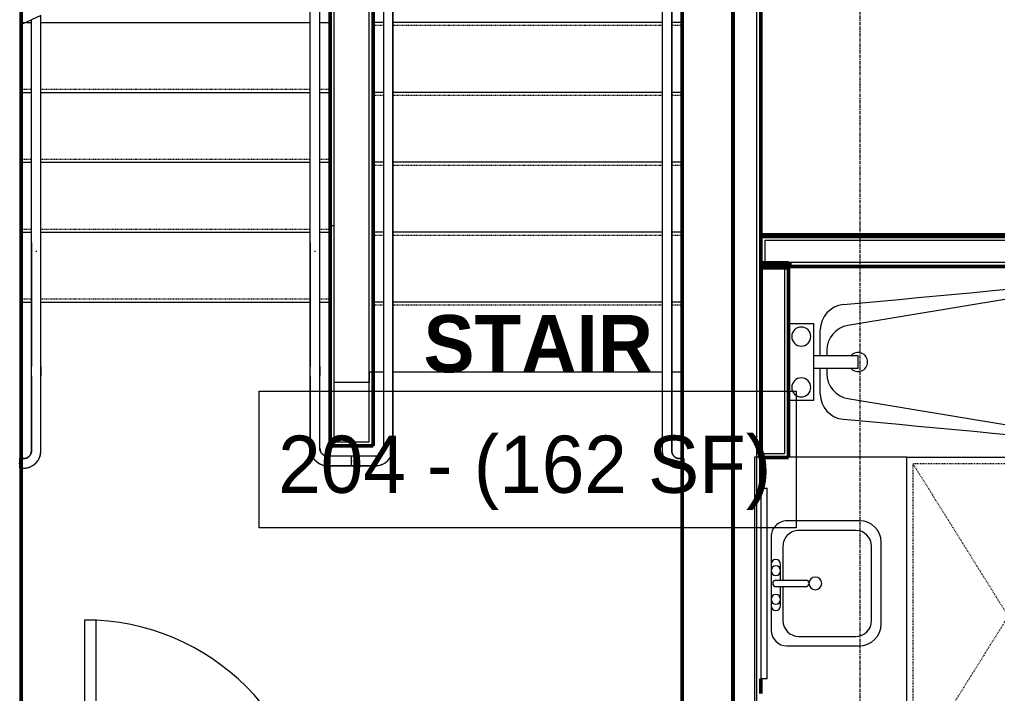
# Model space of a CAD drawing. Header units: inches. Extents: x -4235 to -464, y 9767 to 12344.
# Drawn here: x -2632.6 to -2478.7, y 11868.6 to 11974.6 of the extents above; entities that cross this region are included whole.
import ezdxf

# ---------------------------------------------------------------- set-up
doc = ezdxf.new("R2010")
doc.units = ezdxf.units.IN
doc.header["$MEASUREMENT"] = 0
for name, pattern in [('Dash', [0.25, 0.125, -0.125]), ('Grid Line 1_2_', [0.875, 0.5, -0.125, 0.125, -0.125]), ('Overhead 1_16_', [0.101562, 0.0625, -0.039062])]:
    doc.linetypes.add(name, pattern=pattern)
for name, color, linetype, lineweight in [('0-1', 7, 'Continuous', 5), ('0-2', 10, 'Continuous', 9), ('0-3', 7, 'Continuous', 9), ('A-AREA-IDEN', 2, 'Continuous', 9), ('A-DOOR-1', 7, 'Continuous', 9), ('A-DOOR-2', 130, 'Continuous', 20), ('A-DOOR-FRAM-1', 130, 'Continuous', 20), ('A-FLOR-1', 10, 'Continuous', 9), ('A-FLOR-2', 254, 'Continuous', 9), ('A-FLOR-3', 7, 'Continuous', 9), ('A-FLOR-4', 192, 'Continuous', 9), ('A-FLOR-HRAL-1', 7, 'Continuous', 9), ('A-FLOR-HRAL-2', 254, 'Continuous', 9), ('A-GENM-HDLN-1', 7, 'Dash', 9), ('A-WALL-1', 250, 'Continuous', 50), ('A-WALL-2', 50, 'Continuous', 13), ('A-WALL-3', 10, 'Continuous', 9), ('A-WALL-4', 254, 'Continuous', 9), ('A-WALL-5', 7, 'Continuous', 9), ('I-WALL-1', 250, 'Continuous', 50), ('P-SANR-FIXT-1', 7, 'Continuous', 9), ('P-SANR-FIXT-2', 254, 'Continuous', 9), ('P-SANR-FIXT-3', 10, 'Continuous', 9), ('Q-CASE-1', 254, 'Continuous', 9), ('Q-CASE-2', 7, 'Continuous', 9), ('Q-CASE-4', 10, 'Continuous', 9), ('S-GRID-1', 1, 'Grid Line 1_2_', 9), ('S-STRS-1', 254, 'Continuous', 9), ('S-STRS-2', 10, 'Continuous', 9), ('S-STRS-3', 7, 'Continuous', 9), ('S-STRS-4', 7, 'Overhead 1_16_', 9), ('S-STRS-MBND-1', 7, 'Continuous', 9)]:
    doc.layers.add(name, color=color, linetype=linetype, lineweight=lineweight)
doc.styles.add('Century Gothic', font='ufonts.com_century-gothic.ttf', dxfattribs={"height": 9})
doc.styles.add('Century Gothic_B', font='GOTHICB.TTF', dxfattribs={"height": 9})

# ---------------------------------------------------------------- blocks, each defined once
blk = doc.blocks.new('Bath Vanity - Bath Vanity 72_-V2-BACKGROUND - 2ND FLOOR')
at = {"layer": 'Q-CASE-1'}
for p, q in [((36.74, 0), (-35.26, 0)), ((36.74, -1), (36.74, 0)), ((-35.26, 0), (-35.26, -1)), ((36.74, -5.34), (36.74, -1.01)), ((36.74, -5.75), (36.74, -5.37))]:
    blk.add_line(p, q, dxfattribs=at)
at = {"layer": 'Q-CASE-2'}
for p, q in [((-35.26, -1), (-35.26, -24)), ((36.74, -24), (36.74, -5.75)), ((-35.26, -24), (36.74, -24))]:
    blk.add_line(p, q, dxfattribs=at)
blk = doc.blocks.new('ADA Clearances - 30_x48_-3054095-BACKGROUND - 2ND FLOOR')
at = {"layer": 'A-GENM-HDLN-1'}
for p, q in [((15, -24), (-15, 24)), ((-15, -24), (15, 24)), ((15, 24), (-15, 24)), ((-15, 24), (-15, -24)), ((15, -24), (15, 24)), ((-15, -24), (15, -24))]:
    blk.add_line(p, q, dxfattribs=at)
blk = doc.blocks.new('M_Sink Vanity-Square - 500 x 440mm-1352614-BACKGROUND - 2ND FLOOR')
at = {"layer": 'P-SANR-FIXT-1'}
for p, q in [((7.96, 7.09), (-6.72, 7.09)), ((7.96, 7.09), (-6.72, 7.09)), ((3.62, 7.09), (-2.88, 7.09)), ((0.12, 6.33), (0.12, 1.59)), ((1.12, 6.33), (1.12, 1.59)), ((0.12, 5.22), (-5.22, 5.22)), ((-2.88, 5.59), (0.12, 5.59)), ((1.12, 5.59), (3.62, 5.59)), ((6.46, 5.22), (1.12, 5.22)), ((-9.22, 4.59), (-9.22, -6.73)), ((-9.22, 4.59), (-9.22, -6.73)), ((10.46, -6.91), (10.46, 4.59)), ((10.46, -6.91), (10.46, 4.59)), ((-7.72, 2.72), (-7.72, -6.23)), ((8.96, -6.23), (8.96, 2.72)), ((-5.22, -8.73), (6.46, -8.73)), ((-5.72, -10.23), (7.14, -10.23)), ((-5.72, -10.23), (7.14, -10.23))]:
    blk.add_line(p, q, dxfattribs=at)
for centre, radius, start, end in [((-6.72, 4.59), 2.5, 90, 180), ((-6.72, 4.59), 2.5, 90, 180), ((-2.88, 6.34), 0.75, 90, 270), ((-1.88, 6.34), 0.75, 360, 180), ((-1.88, 6.34), 0.75, 180, 0), ((0.62, 6.33), 0.5, 360, 180), ((2.62, 6.34), 0.75, 360, 180), ((2.62, 6.34), 0.75, 180, 360), ((3.62, 6.34), 0.75, 270, 90), ((7.96, 4.59), 2.5, 0, 90), ((7.96, 4.59), 2.5, 360, 90), ((-5.22, 2.72), 2.5, 90, 180), ((6.46, 2.72), 2.5, 0, 90), ((0.62, 1.59), 0.5, 180, 0), ((0.62, 0.13), 1, 360, 180), ((0.62, 0.13), 1, 180, 0), ((-5.72, -6.73), 3.5, 180, 270), ((-5.72, -6.73), 3.5, 180, 270), ((-5.22, -6.23), 2.5, 180, 270), ((6.46, -6.23), 2.5, 270, 0), ((7.14, -6.91), 3.32, 270, 360), ((7.14, -6.91), 3.32, 270, 0)]:
    blk.add_arc(centre, radius, start, end, dxfattribs=at)
blk = doc.blocks.new('Basic Wall _ INT - W4BØF - _5_8 GYP - 2X4 WOOD_BATT_ - 5_8 GYP_ - ___-2694745-BACKGROUND - 2ND FLOOR')
at = {"layer": 'A-WALL-3'}
for p, q in [((-2508.87, 11940.94), (-2508.87, 11940.88)), ((-2508.87, 11940.88), (-2508.87, 11940.73)), ((-2508.87, 11940.73), (-2508.87, 11940.66)), ((-2508.87, 11940.55), (-2508.87, 11940.52))]:
    blk.add_line(p, q, dxfattribs=at)
at = {"layer": 'A-WALL-4'}
for p, q in [((-2441.12, 11940.88), (-2508.87, 11940.88)), ((-2508.87, 11940.52), (-2441.12, 11940.52))]:
    blk.add_line(p, q, dxfattribs=at)
at = {"layer": 'A-WALL-5'}
for p, q in [((-2508.87, 11940.65), (-2508.87, 11940.94)), ((-2441.12, 11940.94), (-2508.87, 11940.94)), ((-2441.12, 11940.65), (-2508.87, 11940.65)), ((-2508.87, 11940.57), (-2508.87, 11940.65)), ((-2508.87, 11940.52), (-2508.87, 11940.57))]:
    blk.add_line(p, q, dxfattribs=at)
blk = doc.blocks.new('BATHROOM MIRROR - BATHROOM MIRROR 30_-3124767-BACKGROUND - 2ND FLOOR')
at = {"layer": 'Q-CASE-2'}
for p, q in [((15.74, 24), (-14.26, 24)), ((-14.26, 23), (-14.26, 24)), ((15.74, 24), (15.74, 23)), ((-14.26, 23), (15.74, 23))]:
    blk.add_line(p, q, dxfattribs=at)
at = {"layer": 'Q-CASE-4'}
blk.add_line((12.74, 24), (-11.26, 24), dxfattribs=at)
blk = doc.blocks.new('Basic Wall _ INT - W4BØF - _5_8 GYP - 2X4 WOOD_BATT_ - 5_8 GYP_ - ___-3119915-BACKGROUND - 2ND FLOOR')
at = {"layer": 'A-WALL-3'}
for p, q in [((-2515.95, 11940.94), (-2515.95, 11940.88)), ((-2515.95, 11940.88), (-2515.95, 11940.73)), ((-2515.95, 11940.73), (-2515.95, 11940.66)), ((-2515.95, 11940.55), (-2515.95, 11940.52)), ((-2508.87, 11940.88), (-2508.87, 11940.94)), ((-2508.87, 11940.73), (-2508.87, 11940.88)), ((-2508.87, 11940.66), (-2508.87, 11940.73)), ((-2508.87, 11940.52), (-2508.87, 11940.55))]:
    blk.add_line(p, q, dxfattribs=at)
at = {"layer": 'A-WALL-4'}
for p, q in [((-2515.95, 11940.65), (-2515.95, 11940.94)), ((-2508.87, 11940.88), (-2515.95, 11940.88)), ((-2515.95, 11940.57), (-2515.95, 11940.65)), ((-2515.95, 11940.52), (-2515.95, 11940.57)), ((-2515.95, 11940.52), (-2508.87, 11940.52))]:
    blk.add_line(p, q, dxfattribs=at)
at = {"layer": 'A-WALL-5'}
for p, q in [((-2508.87, 11940.94), (-2515.95, 11940.94)), ((-2508.87, 11940.65), (-2515.95, 11940.65)), ((-2508.87, 11940.94), (-2508.87, 11940.65)), ((-2508.87, 11940.65), (-2508.87, 11940.57)), ((-2508.87, 11940.57), (-2508.87, 11940.52))]:
    blk.add_line(p, q, dxfattribs=at)
blk = doc.blocks.new('Basic Wall _ INT - W4BØF - _5_8 GYP - 2X4 WOOD_BATT_ - 5_8 GYP_ - ___-3119916-BACKGROUND - 2ND FLOOR')
at = {"layer": 'A-WALL-3'}
for p, q in [((-2515.95, 11935.77), (-2515.95, 11935.75)), ((-2515.95, 11935.73), (-2515.95, 11935.77)), ((-2515.95, 11935.65), (-2515.95, 11935.73)), ((-2515.95, 11935.63), (-2515.95, 11935.65)), ((-2515.95, 11935.65), (-2515.95, 11935.65)), ((-2515.95, 11935.63), (-2515.95, 11935.57)), ((-2515.95, 11935.48), (-2515.95, 11935.63)), ((-2515.95, 11935.57), (-2515.95, 11935.42)), ((-2515.95, 11935.36), (-2515.95, 11935.48)), ((-2515.95, 11935.42), (-2515.95, 11935.36)), ((-2515.94, 11935.77), (-2515.71, 11935.77)), ((-2511.59, 11935.42), (-2515.94, 11935.42)), ((-2515.7, 11935.77), (-2512.2, 11935.77)), ((-2512.16, 11935.77), (-2511.59, 11935.77))]:
    blk.add_line(p, q, dxfattribs=at)
at = {"layer": 'A-WALL-4'}
for p, q in [((-2515.94, 11935.65), (-2511.59, 11935.65)), ((-2511.59, 11935.36), (-2515.94, 11935.36))]:
    blk.add_line(p, q, dxfattribs=at)
blk = doc.blocks.new('Bath Tub - Maestro - 60_x30_-V186-BACKGROUND - 2ND FLOOR')
at = {"layer": 'P-SANR-FIXT-1'}
for p, q in [((35, 26.5), (51, 26.5)), ((35, 26.5), (35, 25)), ((35, 25), (9.35, 20.74)), ((43, 25), (35, 25)), ((4, 21), (0.38, 21)), ((4, 16), (4, 21)), ((5, 16), (5, 20.04)), ((57, 20.5), (57, 9.5)), ((49, 11), (49, 19)), ((4, 14), (4, 16)), ((4, 16), (10.94, 16)), ((6, 16.8), (6, 16)), ((10.94, 14), (10.94, 16)), ((4, 9), (4, 14)), ((10.94, 14), (4, 14)), ((5, 9.96), (5, 14)), ((6, 14), (6, 13.2)), ((9.35, 9.26), (35, 5)), ((0.38, 9), (4, 9)), ((35, 3.5), (35, 5)), ((35, 5), (43, 5)), ((51, 3.5), (35, 3.5)), ((18.63, 0), (59.63, 0))]:
    blk.add_line(p, q, dxfattribs=at)
at = {"layer": 'P-SANR-FIXT-1', "flags": 128}
for points in [[(8.63, 24.03), (11.56, 24.3), (14.49, 24.58), (17.42, 24.85), (20.35, 25.13), (23.28, 25.4), (26.21, 25.68), (29.14, 25.95), (32.07, 26.23), (35, 26.5)], [(35, 3.5), (32.07, 3.77), (29.14, 4.05), (26.21, 4.32), (23.28, 4.6), (20.35, 4.87), (17.42, 5.15), (14.49, 5.42), (11.56, 5.7), (8.63, 5.97)]]:
    blk.add_lwpolyline(points, dxfattribs=at)
at = {"layer": 'P-SANR-FIXT-1'}
for centre, radius, start, end in [((51, 20.5), 6, 360, 90), ((43, 19), 6, 360, 90), ((9, 20.04), 4, 95.3558, 180), ((2, 19), 1.5, 360, 180), ((10, 16.8), 4, 99.4223, 180), ((2, 19), 1.5, 180, 360), ((10.94, 15), 1.5, 360, 137.9289), ((10.94, 15), 1.5, 222.0711, 360), ((2, 11), 1.5, 360, 180), ((10, 13.2), 4, 180, 260.5777), ((2, 11), 1.5, 180, 360), ((43, 11), 6, 270, 0), ((9, 9.96), 4, 180, 264.6442), ((51, 9.5), 6, 270, 360)]:
    blk.add_arc(centre, radius, start, end, dxfattribs=at)
at = {"layer": 'P-SANR-FIXT-2'}
for p, q in [((0.38, 21), (0, 21)), ((0, 9), (0.38, 9)), ((59.63, 0), (60, 0))]:
    blk.add_line(p, q, dxfattribs=at)
at = {"layer": 'P-SANR-FIXT-3'}
for p, q in [((60, 30), (0, 30)), ((0, 30), (0, 21)), ((60, 0), (60, 30)), ((0, 21), (0, 9)), ((0, 21), (0, 9)), ((0, 9), (0, 0))]:
    blk.add_line(p, q, dxfattribs=at)
blk = doc.blocks.new('Basic Wall _ INT - W4FØF - INT - _5_8 GYP - 2X4 WOOD_BATT__ - ___-3236115-BACKGROUND - 2ND FLOOR')
at = {"layer": 'A-WALL-3'}
for p, q in [((-2511.55, 11936.36), (-2511.57, 11936.36)), ((-2511.57, 11936.36), (-2511.57, 11935.77)), ((-2511.37, 11936.36), (-2511.43, 11936.36)), ((-2511.22, 11936.36), (-2511.37, 11936.36)), ((-2511.16, 11936.36), (-2511.22, 11936.36)), ((-2511.22, 11935.77), (-2511.22, 11936.36))]:
    blk.add_line(p, q, dxfattribs=at)
at = {"layer": 'A-WALL-4'}
for p, q in [((-2511.57, 11936.36), (-2511.53, 11936.36)), ((-2511.53, 11936.36), (-2511.45, 11936.36)), ((-2511.45, 11935.77), (-2511.45, 11936.36)), ((-2511.45, 11936.36), (-2511.16, 11936.36)), ((-2511.16, 11935.77), (-2511.16, 11936.36))]:
    blk.add_line(p, q, dxfattribs=at)
blk = doc.blocks.new('CTR - 1st Phase - Unit Layouts_rvt-1-BACKGROUND - 2ND FLOOR')
at = {"layer": 'A-WALL-1'}
for p, q in [((-2508.87, 11940.52), (-2515.95, 11940.52)), ((-2515.95, 11940.52), (-2515.95, 11939.9)), ((-2438.12, 11940.52), (-2508.87, 11940.52)), ((-2515.95, 11939.9), (-2515.95, 11936.4)), ((-2515.95, 11936.4), (-2515.95, 11935.77)), ((-2515.7, 11936.36), (-2515.95, 11936.36)), ((-2515.95, 11936.36), (-2515.95, 11905.74)), ((-2512.2, 11936.36), (-2515.7, 11936.36)), ((-2511.57, 11936.36), (-2512.2, 11936.36)), ((-2511.57, 11905.74), (-2511.57, 11936.36)), ((-2515.95, 11935.77), (-2508.87, 11935.77)), ((-2508.87, 11935.77), (-2451.57, 11935.77)), ((-2515.95, 11905.74), (-2515.7, 11905.74)), ((-2515.7, 11905.74), (-2512.2, 11905.74)), ((-2512.2, 11905.74), (-2511.57, 11905.74))]:
    blk.add_line(p, q, dxfattribs=at)
at = {"layer": 'A-WALL-2'}
for p, q in [((-2515.32, 11939.9), (-2515.32, 11936.4)), ((-2508.87, 11939.9), (-2515.32, 11939.9)), ((-2438.12, 11939.9), (-2508.87, 11939.9)), ((-2515.7, 11935.74), (-2515.7, 11936.36)), ((-2515.7, 11936.36), (-2515.7, 11935.74)), ((-2508.87, 11936.4), (-2515.32, 11936.4)), ((-2450.95, 11936.4), (-2508.87, 11936.4)), ((-2512.2, 11935.74), (-2515.7, 11935.74)), ((-2515.7, 11935.74), (-2515.7, 11906.36)), ((-2512.2, 11935.74), (-2512.2, 11906.36)), ((-2515.7, 11906.36), (-2512.2, 11906.36)), ((-2515.7, 11905.74), (-2515.7, 11906.36)), ((-2515.7, 11906.36), (-2515.7, 11905.74))]:
    blk.add_line(p, q, dxfattribs=at)
at = {"layer": 'A-WALL-3'}
for p, q in [((-2515.95, 11936.4), (-2515.95, 11940.52)), ((-2508.87, 11940.52), (-2515.95, 11940.52)), ((-2441.12, 11940.52), (-2508.87, 11940.52)), ((-2515.95, 11935.77), (-2515.95, 11936.36)), ((-2515.95, 11936.36), (-2511.57, 11936.36)), ((-2515.95, 11936.36), (-2515.95, 11935.77)), ((-2511.57, 11935.77), (-2511.57, 11936.36)), ((-2515.95, 11935.63), (-2515.95, 11935.36)), ((-2515.95, 11935.36), (-2515.95, 11905.77)), ((-2515.94, 11935.77), (-2515.71, 11935.77)), ((-2515.7, 11935.77), (-2512.2, 11935.77)), ((-2512.16, 11935.77), (-2511.59, 11935.77))]:
    blk.add_line(p, q, dxfattribs=at)
at = {"layer": '0-2'}
for name, p in [('Basic Wall _ INT - W4BØF - _5_8 GYP - 2X4 WOOD_BATT_ - 5_8 GYP_ - ___-3119915-BACKGROUND - 2ND FLOOR', (0, 0)), ('Basic Wall _ INT - W4BØF - _5_8 GYP - 2X4 WOOD_BATT_ - 5_8 GYP_ - ___-2694745-BACKGROUND - 2ND FLOOR', (0, 0)), ('Basic Wall _ INT - W4FØF - INT - _5_8 GYP - 2X4 WOOD_BATT__ - ___-3236115-BACKGROUND - 2ND FLOOR', (0, 0)), ('Basic Wall _ INT - W4BØF - _5_8 GYP - 2X4 WOOD_BATT_ - 5_8 GYP_ - ___-3119916-BACKGROUND - 2ND FLOOR', (0, 0)), ('Bath Tub - Maestro - 60_x30_-V186-BACKGROUND - 2ND FLOOR', (-2511.57, 11905.77))]:
    blk.add_blockref(name, p, dxfattribs=at)
for name, p, rotation in [('Bath Vanity - Bath Vanity 72_-V2-BACKGROUND - 2ND FLOOR', (-2516.95, 11869.04), 90.00000000000723), ('ADA Clearances - 30_x48_-3054095-BACKGROUND - 2ND FLOOR', (-2477, 11880.77), 180), ('BATHROOM MIRROR - BATHROOM MIRROR 30_-3124767-BACKGROUND - 2ND FLOOR', (-2491.95, 11885.2), 89.99999999999014), ('M_Sink Vanity-Square - 500 x 440mm-1352614-BACKGROUND - 2ND FLOOR', (-2507.23, 11885.31), 89.99999999998505)]:
    blk.add_blockref(name, p, dxfattribs=dict(at, rotation=rotation))
blk = doc.blocks.new('CTR - 1st Phase - Common Walls_rvt-1-BACKGROUND - 2ND FLOOR')
at = {"layer": 'A-WALL-1'}
for p, q in [((-2520.32, 12085.15), (-2520.32, 11837.19)), ((-2515.95, 11900.94), (-2515.95, 12085.15)), ((-2515.95, 11868.62), (-2515.95, 11870.94))]:
    blk.add_line(p, q, dxfattribs=at)
at = {"layer": 'A-WALL-2'}
for p, q in [((-2520.07, 11837.19), (-2520.07, 12085.15)), ((-2516.57, 11837.19), (-2516.57, 12085.15))]:
    blk.add_line(p, q, dxfattribs=at)
at = {"layer": 'A-WALL-3'}
for p, q in [((-2520.32, 12085.15), (-2520.32, 11837.19)), ((-2515.95, 11940.67), (-2515.95, 11940.94)), ((-2515.95, 11936.4), (-2515.95, 11940.52)), ((-2515.95, 11935.77), (-2515.95, 11936.36)), ((-2515.95, 11935.36), (-2515.95, 11935.63)), ((-2515.95, 11905.77), (-2515.95, 11935.36))]:
    blk.add_line(p, q, dxfattribs=at)
at = {"layer": 'A-WALL-4'}
blk.add_line((-2515.95, 11940.94), (-2515.95, 12085.15), dxfattribs=at)
blk = doc.blocks.new('HOLLOW METAL - STAIR DOOR 3-0 x 7-0-2453424-BACKGROUND - 2ND FLOOR')
at = {"layer": 'A-DOOR-1'}
blk.add_arc((18, -3.25), 36, 180, 270, dxfattribs=at)
at = {"layer": 'A-DOOR-2'}
for p, q in [((16.25, -3.25), (18, -3.25)), ((16.25, -39.25), (16.25, -3.25)), ((18, -3.25), (18, -39.25)), ((18, -39.25), (16.25, -39.25))]:
    blk.add_line(p, q, dxfattribs=at)
at = {"layer": 'A-DOOR-FRAM-1'}
for p, q in [((-20, 2.5), (-18, 2.5)), ((-20, -3.25), (-20, 2.5)), ((-18, 2.5), (-18, 0.5625)), ((18, 2.5), (20, 2.5)), ((18, 0.5625), (18, 2.5)), ((20, 2.5), (20, -3.25)), ((-18, 0.5625), (-17.375, 0.5625)), ((-17.375, 0.5625), (-17.375, -1.3125)), ((17.375, 0.5625), (18, 0.5625)), ((17.375, -1.3125), (17.375, 0.5625)), ((-18, -1.3125), (-18, -3.25)), ((-17.375, -1.3125), (-18, -1.3125)), ((18, -1.3125), (17.375, -1.3125)), ((18, -3.25), (18, -1.3125)), ((-18, -3.25), (-20, -3.25)), ((20, -3.25), (18, -3.25))]:
    blk.add_line(p, q, dxfattribs=at)
blk = doc.blocks.new('Top Rail Type - Top Rail_Internal_-2421827-BACKGROUND - 2ND FLOOR')
at = {"layer": 'A-FLOR-HRAL-1'}
for p, q in [((-2586.82, 12032.31), (-2586.82, 12029.76)), ((-2576.57, 12032.31), (-2586.82, 12032.31)), ((-2585.32, 12029.76), (-2585.32, 12030.81)), ((-2585.32, 12030.81), (-2576.57, 12030.81)), ((-2586.82, 12029.1), (-2586.82, 11995.07)), ((-2585.32, 11995.77), (-2585.32, 12029.1)), ((-2575.32, 12029.56), (-2575.32, 12029.17)), ((-2575.32, 12028.98), (-2575.32, 12017.8)), ((-2573.82, 12029.17), (-2573.82, 12029.56)), ((-2573.82, 12017.8), (-2573.82, 12028.98)), ((-2575.32, 12017.8), (-2575.32, 11919.28)), ((-2573.82, 11919.28), (-2573.82, 12017.8)), ((-2575.32, 11918.62), (-2575.32, 11907.19)), ((-2573.82, 11907.19), (-2573.82, 11918.62)), ((-2576.57, 11905.94), (-2580.32, 11905.94)), ((-2580.32, 11905.1), (-2580.32, 11905.28)), ((-2580.32, 11904.44), (-2576.57, 11904.44))]:
    blk.add_line(p, q, dxfattribs=at)
at = {"layer": 'A-FLOR-HRAL-1', "flags": 128}
for points in [[(-2573.82, 12029.56), (-2573.83, 12029.67), (-2573.83, 12029.78), (-2573.84, 12029.89), (-2573.86, 12030), (-2573.88, 12030.11), (-2573.9, 12030.22), (-2573.93, 12030.32), (-2573.96, 12030.43), (-2574, 12030.53), (-2574.04, 12030.64), (-2574.09, 12030.74), (-2574.13, 12030.83), (-2574.19, 12030.93), (-2574.24, 12031.03), (-2574.3, 12031.12), (-2574.37, 12031.21), (-2574.44, 12031.29), (-2574.51, 12031.38), (-2574.58, 12031.46), (-2574.66, 12031.54), (-2574.74, 12031.61), (-2574.82, 12031.68), (-2574.91, 12031.75), (-2575, 12031.82), (-2575.09, 12031.88), (-2575.18, 12031.94), (-2575.28, 12031.99), (-2575.38, 12032.04), (-2575.48, 12032.09), (-2575.58, 12032.13), (-2575.68, 12032.17), (-2575.79, 12032.2), (-2575.89, 12032.23), (-2576, 12032.25), (-2576.11, 12032.27), (-2576.22, 12032.29), (-2576.32, 12032.3), (-2576.43, 12032.31), (-2576.54, 12032.31), (-2576.57, 12032.31)], [(-2586.82, 12029.76), (-2586.82, 12029.71), (-2586.82, 12029.66), (-2586.82, 12029.61), (-2586.82, 12029.56), (-2586.82, 12029.51), (-2586.82, 12029.46), (-2586.82, 12029.41), (-2586.82, 12029.36), (-2586.82, 12029.32), (-2586.82, 12029.27), (-2586.82, 12029.23), (-2586.82, 12029.18), (-2586.82, 12029.14), (-2586.82, 12029.1)], [(-2585.32, 12029.1), (-2585.32, 12029.14), (-2585.32, 12029.19), (-2585.32, 12029.23), (-2585.32, 12029.28), (-2585.32, 12029.32), (-2585.32, 12029.37), (-2585.32, 12029.42), (-2585.32, 12029.47), (-2585.32, 12029.52), (-2585.32, 12029.57), (-2585.32, 12029.62), (-2585.32, 12029.67), (-2585.32, 12029.72), (-2585.32, 12029.76)], [(-2576.57, 12030.81), (-2576.52, 12030.81), (-2576.47, 12030.81), (-2576.42, 12030.81), (-2576.37, 12030.8), (-2576.33, 12030.79), (-2576.28, 12030.78), (-2576.23, 12030.77), (-2576.18, 12030.75), (-2576.13, 12030.73), (-2576.09, 12030.72), (-2576.04, 12030.7), (-2576, 12030.67), (-2575.95, 12030.65), (-2575.91, 12030.62), (-2575.87, 12030.6), (-2575.83, 12030.57), (-2575.79, 12030.54), (-2575.75, 12030.5), (-2575.71, 12030.47), (-2575.68, 12030.44), (-2575.64, 12030.4), (-2575.61, 12030.36), (-2575.58, 12030.32), (-2575.55, 12030.28), (-2575.52, 12030.24), (-2575.5, 12030.2), (-2575.47, 12030.15), (-2575.45, 12030.11), (-2575.43, 12030.06), (-2575.41, 12030.02), (-2575.39, 12029.97), (-2575.38, 12029.92), (-2575.36, 12029.87), (-2575.35, 12029.83), (-2575.34, 12029.78), (-2575.33, 12029.73), (-2575.33, 12029.68), (-2575.33, 12029.63), (-2575.32, 12029.58), (-2575.32, 12029.56)], [(-2575.32, 11919.28), (-2575.32, 11919.24), (-2575.32, 11919.19), (-2575.32, 11919.15), (-2575.32, 11919.1), (-2575.32, 11919.05), (-2575.32, 11919.01), (-2575.32, 11918.96), (-2575.32, 11918.91), (-2575.32, 11918.86), (-2575.32, 11918.81), (-2575.32, 11918.76), (-2575.32, 11918.71), (-2575.32, 11918.66), (-2575.32, 11918.62)], [(-2573.82, 11918.62), (-2573.82, 11918.67), (-2573.82, 11918.72), (-2573.82, 11918.77), (-2573.82, 11918.82), (-2573.82, 11918.87), (-2573.82, 11918.92), (-2573.82, 11918.97), (-2573.82, 11919.01), (-2573.82, 11919.06), (-2573.82, 11919.11), (-2573.82, 11919.15), (-2573.82, 11919.2), (-2573.82, 11919.24), (-2573.82, 11919.28)], [(-2576.57, 11904.44), (-2576.46, 11904.44), (-2576.35, 11904.45), (-2576.24, 11904.46), (-2576.14, 11904.47), (-2576.03, 11904.49), (-2575.92, 11904.52), (-2575.81, 11904.55), (-2575.71, 11904.58), (-2575.6, 11904.62), (-2575.5, 11904.66), (-2575.4, 11904.7), (-2575.3, 11904.75), (-2575.21, 11904.8), (-2575.11, 11904.86), (-2575.02, 11904.92), (-2574.93, 11904.98), (-2574.84, 11905.05), (-2574.76, 11905.12), (-2574.68, 11905.2), (-2574.6, 11905.27), (-2574.53, 11905.35), (-2574.45, 11905.44), (-2574.39, 11905.52), (-2574.32, 11905.61), (-2574.26, 11905.7), (-2574.2, 11905.8), (-2574.15, 11905.89), (-2574.1, 11905.99), (-2574.05, 11906.09), (-2574.01, 11906.19), (-2573.97, 11906.3), (-2573.94, 11906.4), (-2573.91, 11906.51), (-2573.88, 11906.61), (-2573.86, 11906.72), (-2573.85, 11906.83), (-2573.84, 11906.94), (-2573.83, 11907.05), (-2573.82, 11907.16), (-2573.82, 11907.19)], [(-2575.32, 11907.19), (-2575.32, 11907.14), (-2575.33, 11907.09), (-2575.33, 11907.04), (-2575.34, 11906.99), (-2575.35, 11906.94), (-2575.36, 11906.89), (-2575.37, 11906.84), (-2575.39, 11906.8), (-2575.4, 11906.75), (-2575.42, 11906.7), (-2575.44, 11906.66), (-2575.46, 11906.61), (-2575.49, 11906.57), (-2575.51, 11906.53), (-2575.54, 11906.48), (-2575.57, 11906.44), (-2575.6, 11906.4), (-2575.63, 11906.37), (-2575.67, 11906.33), (-2575.7, 11906.29), (-2575.74, 11906.26), (-2575.78, 11906.23), (-2575.82, 11906.19), (-2575.86, 11906.17), (-2575.9, 11906.14), (-2575.94, 11906.11), (-2575.98, 11906.09), (-2576.03, 11906.06), (-2576.07, 11906.04), (-2576.12, 11906.02), (-2576.17, 11906.01), (-2576.22, 11905.99), (-2576.26, 11905.98), (-2576.31, 11905.97), (-2576.36, 11905.96), (-2576.41, 11905.95), (-2576.46, 11905.94), (-2576.51, 11905.94), (-2576.56, 11905.94), (-2576.57, 11905.94)]]:
    blk.add_lwpolyline(points, dxfattribs=at)
at = {"layer": 'A-FLOR-HRAL-1'}
blk.add_open_spline([(-2585.98, 12031.47), (-2586, 12031.49), (-2586.03, 12031.52), (-2586.07, 12031.56), (-2586.12, 12031.61), (-2586.15, 12031.64), (-2586.17, 12031.66)], degree=3, knots=[0.46086968, 0.46086968, 0.46086968, 0.46086968, 0.47916667, 0.5, 0.52083333, 0.53913032, 0.53913032, 0.53913032, 0.53913032], dxfattribs=at)
blk.add_open_spline([(-2574.65, 12029.19), (-2574.63, 12029.19), (-2574.57, 12029.19), (-2574.52, 12029.19), (-2574.5, 12029.19)], degree=3, dxfattribs=at)
blk = doc.blocks.new('Top Rail Type - Top Rail_Internal_-V194-BACKGROUND - 2ND FLOOR')
at = {"layer": 'A-FLOR-HRAL-1'}
for p, q in [((-2586.82, 12032.31), (-2576.57, 12032.31)), ((-2586.82, 12029.76), (-2586.82, 12032.31)), ((-2586.82, 12028.71), (-2586.82, 12029.76)), ((-2585.32, 12030.81), (-2576.57, 12030.81)), ((-2585.32, 12029.76), (-2585.32, 12030.81)), ((-2585.32, 12028.71), (-2585.32, 12029.76)), ((-2586.82, 11995.07), (-2586.82, 12028.71)), ((-2585.32, 11995.77), (-2585.32, 12028.71)), ((-2575.32, 12029.56), (-2575.32, 12029.19)), ((-2575.32, 12029.19), (-2575.32, 11919.67)), ((-2573.82, 12029.56), (-2573.82, 12029.19)), ((-2573.82, 12029.19), (-2573.82, 11919.67)), ((-2575.32, 11919.67), (-2575.32, 11918.62)), ((-2573.82, 11919.67), (-2573.82, 11918.62)), ((-2575.32, 11918.62), (-2575.32, 11907.19)), ((-2573.82, 11918.62), (-2573.82, 11907.19)), ((-2580.32, 11904.44), (-2580.32, 11905.94)), ((-2576.57, 11905.94), (-2580.32, 11905.94)), ((-2576.57, 11904.44), (-2580.32, 11904.44))]:
    blk.add_line(p, q, dxfattribs=at)
for centre, radius, start, end in [((-2576.57, 12029.56), 2.75, 360, 90), ((-2576.57, 12029.56), 1.25, 360, 90), ((-2576.57, 11907.19), 1.25, 270, 0), ((-2576.57, 11907.19), 2.75, 270, 0)]:
    blk.add_arc(centre, radius, start, end, dxfattribs=at)
blk = doc.blocks.new('Top Rail Type - Top Rail_Internal_-2421829-BACKGROUND - 2ND FLOOR')
at = {"layer": 'A-FLOR-HRAL-1'}
for p, q in [((-2586.82, 11939.59), (-2586.82, 11920.08)), ((-2585.32, 11920.08), (-2585.32, 11939.59)), ((-2586.15, 11938.2), (-2586, 11938.2)), ((-2586.82, 11918.61), (-2586.82, 11907.19)), ((-2585.32, 11907.19), (-2585.32, 11918.61)), ((-2580.32, 11905.94), (-2584.07, 11905.94)), ((-2580.32, 11905.28), (-2580.32, 11905.1)), ((-2584.07, 11904.44), (-2580.32, 11904.44))]:
    blk.add_line(p, q, dxfattribs=at)
at = {"layer": 'A-FLOR-HRAL-1', "flags": 128}
for points in [[(-2586.82, 11918.61), (-2586.82, 11918.72), (-2586.82, 11918.83), (-2586.82, 11918.94), (-2586.82, 11919.05), (-2586.82, 11919.16), (-2586.82, 11919.26), (-2586.82, 11919.37), (-2586.82, 11919.48), (-2586.82, 11919.58), (-2586.82, 11919.68), (-2586.82, 11919.78), (-2586.82, 11919.88), (-2586.82, 11919.98), (-2586.82, 11920.07), (-2586.82, 11920.08)], [(-2585.32, 11920.08), (-2585.32, 11919.99), (-2585.32, 11919.89), (-2585.32, 11919.79), (-2585.32, 11919.69), (-2585.32, 11919.59), (-2585.32, 11919.48), (-2585.32, 11919.38), (-2585.32, 11919.27), (-2585.32, 11919.17), (-2585.32, 11919.06), (-2585.32, 11918.95), (-2585.32, 11918.84), (-2585.32, 11918.73), (-2585.32, 11918.62), (-2585.32, 11918.61)], [(-2586.82, 11907.19), (-2586.82, 11907.08), (-2586.81, 11906.97), (-2586.8, 11906.86), (-2586.79, 11906.75), (-2586.77, 11906.64), (-2586.74, 11906.54), (-2586.72, 11906.43), (-2586.68, 11906.32), (-2586.65, 11906.22), (-2586.61, 11906.12), (-2586.56, 11906.02), (-2586.51, 11905.92), (-2586.46, 11905.82), (-2586.4, 11905.73), (-2586.34, 11905.64), (-2586.28, 11905.55), (-2586.21, 11905.46), (-2586.14, 11905.38), (-2586.07, 11905.29), (-2585.99, 11905.22), (-2585.91, 11905.14), (-2585.83, 11905.07), (-2585.74, 11905), (-2585.65, 11904.94), (-2585.56, 11904.88), (-2585.47, 11904.82), (-2585.37, 11904.76), (-2585.27, 11904.71), (-2585.17, 11904.67), (-2585.07, 11904.63), (-2584.97, 11904.59), (-2584.86, 11904.55), (-2584.76, 11904.53), (-2584.65, 11904.5), (-2584.54, 11904.48), (-2584.43, 11904.46), (-2584.32, 11904.45), (-2584.21, 11904.44), (-2584.1, 11904.44), (-2584.07, 11904.44)], [(-2584.07, 11905.94), (-2584.12, 11905.94), (-2584.17, 11905.94), (-2584.22, 11905.95), (-2584.27, 11905.96), (-2584.32, 11905.96), (-2584.37, 11905.98), (-2584.42, 11905.99), (-2584.47, 11906), (-2584.51, 11906.02), (-2584.56, 11906.04), (-2584.61, 11906.06), (-2584.65, 11906.08), (-2584.69, 11906.1), (-2584.74, 11906.13), (-2584.78, 11906.16), (-2584.82, 11906.19), (-2584.86, 11906.22), (-2584.9, 11906.25), (-2584.93, 11906.28), (-2584.97, 11906.32), (-2585, 11906.36), (-2585.04, 11906.39), (-2585.07, 11906.43), (-2585.1, 11906.47), (-2585.13, 11906.51), (-2585.15, 11906.56), (-2585.18, 11906.6), (-2585.2, 11906.64), (-2585.22, 11906.69), (-2585.24, 11906.74), (-2585.26, 11906.78), (-2585.27, 11906.83), (-2585.28, 11906.88), (-2585.3, 11906.93), (-2585.31, 11906.98), (-2585.31, 11907.03), (-2585.32, 11907.08), (-2585.32, 11907.13), (-2585.32, 11907.18), (-2585.32, 11907.19)]]:
    blk.add_lwpolyline(points, dxfattribs=at)
blk = doc.blocks.new('Top Rail Type - Top Rail_Internal_-V197-BACKGROUND - 2ND FLOOR')
at = {"layer": 'A-FLOR-HRAL-1'}
for p, q in [((-2585.32, 11995.77), (-2586.82, 11995.07)), ((-2586.82, 11919.68), (-2586.82, 11995.07)), ((-2585.32, 11919.68), (-2585.32, 11995.77)), ((-2586.82, 11918.61), (-2586.82, 11919.68)), ((-2585.32, 11918.61), (-2585.32, 11919.68)), ((-2586.82, 11907.19), (-2586.82, 11918.61)), ((-2585.32, 11907.19), (-2585.32, 11918.61)), ((-2580.32, 11905.94), (-2584.07, 11905.94)), ((-2580.32, 11904.44), (-2580.32, 11905.94)), ((-2580.32, 11904.44), (-2584.07, 11904.44))]:
    blk.add_line(p, q, dxfattribs=at)
for radius in [2.75, 1.25]:
    blk.add_arc((-2584.07, 11907.19), radius, 180, 270, dxfattribs=at)
blk = doc.blocks.new('Top Rail Type - Top Rail_Internal_-2364870-BACKGROUND - 2ND FLOOR')
at = {"layer": 'A-FLOR-HRAL-1'}
for p, q in [((-2630.7, 11939.59), (-2630.7, 11920.08)), ((-2629.2, 11920.08), (-2629.2, 11939.59)), ((-2630.03, 11938.2), (-2629.87, 11938.2)), ((-2630.7, 11918.61), (-2630.7, 11906.81)), ((-2629.2, 11906.81), (-2629.2, 11918.61)), ((-2631.95, 11905.56), (-2632.32, 11905.56)), ((-2632.32, 11904.06), (-2631.95, 11904.06))]:
    blk.add_line(p, q, dxfattribs=at)
at = {"layer": 'A-FLOR-HRAL-1', "flags": 128}
for points in [[(-2630.7, 11918.61), (-2630.7, 11918.72), (-2630.7, 11918.83), (-2630.7, 11918.94), (-2630.7, 11919.05), (-2630.7, 11919.16), (-2630.7, 11919.26), (-2630.7, 11919.37), (-2630.7, 11919.48), (-2630.7, 11919.58), (-2630.7, 11919.68), (-2630.7, 11919.78), (-2630.7, 11919.88), (-2630.7, 11919.98), (-2630.7, 11920.07), (-2630.7, 11920.08)], [(-2629.2, 11920.08), (-2629.2, 11919.99), (-2629.2, 11919.89), (-2629.2, 11919.79), (-2629.2, 11919.69), (-2629.2, 11919.59), (-2629.2, 11919.48), (-2629.2, 11919.38), (-2629.2, 11919.27), (-2629.2, 11919.17), (-2629.2, 11919.06), (-2629.2, 11918.95), (-2629.2, 11918.84), (-2629.2, 11918.73), (-2629.2, 11918.62), (-2629.2, 11918.61)], [(-2631.95, 11904.06), (-2631.84, 11904.07), (-2631.73, 11904.07), (-2631.62, 11904.08), (-2631.51, 11904.1), (-2631.4, 11904.12), (-2631.3, 11904.14), (-2631.19, 11904.17), (-2631.08, 11904.2), (-2630.98, 11904.24), (-2630.88, 11904.28), (-2630.78, 11904.33), (-2630.68, 11904.38), (-2630.58, 11904.43), (-2630.49, 11904.48), (-2630.4, 11904.54), (-2630.31, 11904.61), (-2630.22, 11904.68), (-2630.14, 11904.75), (-2630.05, 11904.82), (-2629.98, 11904.9), (-2629.9, 11904.98), (-2629.83, 11905.06), (-2629.76, 11905.15), (-2629.7, 11905.24), (-2629.63, 11905.33), (-2629.58, 11905.42), (-2629.52, 11905.52), (-2629.47, 11905.62), (-2629.43, 11905.72), (-2629.39, 11905.82), (-2629.35, 11905.92), (-2629.31, 11906.03), (-2629.28, 11906.13), (-2629.26, 11906.24), (-2629.24, 11906.35), (-2629.22, 11906.46), (-2629.21, 11906.57), (-2629.2, 11906.67), (-2629.2, 11906.78), (-2629.2, 11906.81)], [(-2630.7, 11906.81), (-2630.7, 11906.76), (-2630.7, 11906.71), (-2630.71, 11906.66), (-2630.71, 11906.62), (-2630.72, 11906.57), (-2630.73, 11906.52), (-2630.75, 11906.47), (-2630.76, 11906.42), (-2630.78, 11906.37), (-2630.8, 11906.33), (-2630.82, 11906.28), (-2630.84, 11906.24), (-2630.86, 11906.19), (-2630.89, 11906.15), (-2630.92, 11906.11), (-2630.95, 11906.07), (-2630.98, 11906.03), (-2631.01, 11905.99), (-2631.04, 11905.95), (-2631.08, 11905.92), (-2631.11, 11905.88), (-2631.15, 11905.85), (-2631.19, 11905.82), (-2631.23, 11905.79), (-2631.27, 11905.76), (-2631.32, 11905.74), (-2631.36, 11905.71), (-2631.4, 11905.69), (-2631.45, 11905.67), (-2631.5, 11905.65), (-2631.54, 11905.63), (-2631.59, 11905.62), (-2631.64, 11905.6), (-2631.69, 11905.59), (-2631.74, 11905.58), (-2631.79, 11905.58), (-2631.84, 11905.57), (-2631.89, 11905.57), (-2631.94, 11905.56), (-2631.95, 11905.56)]]:
    blk.add_lwpolyline(points, dxfattribs=at)
at = {"layer": 'A-FLOR-HRAL-2'}
for p, q in [((-2632.32, 11905.56), (-2632.57, 11905.56)), ((-2632.57, 11904.72), (-2632.57, 11904.91)), ((-2632.57, 11904.06), (-2632.32, 11904.06))]:
    blk.add_line(p, q, dxfattribs=at)
blk = doc.blocks.new('Top Rail Type - Top Rail_Internal_-V198-BACKGROUND - 2ND FLOOR')
at = {"layer": 'A-FLOR-HRAL-1'}
for p, q in [((-2629.2, 11975.31), (-2630.7, 11974.61)), ((-2630.7, 11919.68), (-2630.7, 11974.61)), ((-2629.2, 11919.68), (-2629.2, 11975.31)), ((-2630.7, 11918.61), (-2630.7, 11919.68)), ((-2629.2, 11918.61), (-2629.2, 11919.68)), ((-2630.7, 11906.81), (-2630.7, 11918.61)), ((-2629.2, 11906.81), (-2629.2, 11918.61)), ((-2632.32, 11905.56), (-2631.95, 11905.56)), ((-2632.32, 11904.06), (-2631.95, 11904.06))]:
    blk.add_line(p, q, dxfattribs=at)
for radius in [2.75, 1.25]:
    blk.add_arc((-2631.95, 11906.81), radius, 270, 0, dxfattribs=at)
at = {"layer": 'A-FLOR-HRAL-2'}
for p, q in [((-2632.57, 11905.56), (-2632.57, 11904.06)), ((-2632.57, 11905.56), (-2632.32, 11905.56)), ((-2632.57, 11904.06), (-2632.32, 11904.06))]:
    blk.add_line(p, q, dxfattribs=at)
blk = doc.blocks.new('Top Rail Type - Top Rail_Internal_-2372787-BACKGROUND - 2ND FLOOR')
at = {"layer": 'A-FLOR-HRAL-1'}
for p, q in [((-2528.32, 12044.31), (-2528.7, 12044.31)), ((-2528.7, 12042.81), (-2528.32, 12042.81)), ((-2531.45, 12041.56), (-2531.45, 12029.76)), ((-2529.95, 12029.76), (-2529.95, 12041.56)), ((-2531.45, 12028.31), (-2531.45, 11919.28)), ((-2529.95, 11919.28), (-2529.95, 12028.31)), ((-2531.45, 11918.62), (-2531.45, 11906.81)), ((-2529.95, 11906.81), (-2529.95, 11918.62)), ((-2528.32, 11905.56), (-2528.7, 11905.56)), ((-2528.7, 11904.06), (-2528.32, 11904.06))]:
    blk.add_line(p, q, dxfattribs=at)
at = {"layer": 'A-FLOR-HRAL-1', "flags": 128}
for points in [[(-2528.7, 12044.31), (-2528.81, 12044.31), (-2528.92, 12044.31), (-2529.03, 12044.29), (-2529.14, 12044.28), (-2529.25, 12044.26), (-2529.35, 12044.24), (-2529.46, 12044.21), (-2529.56, 12044.17), (-2529.67, 12044.14), (-2529.77, 12044.1), (-2529.87, 12044.05), (-2529.97, 12044), (-2530.07, 12043.95), (-2530.16, 12043.89), (-2530.25, 12043.83), (-2530.34, 12043.77), (-2530.43, 12043.7), (-2530.51, 12043.63), (-2530.59, 12043.56), (-2530.67, 12043.48), (-2530.75, 12043.4), (-2530.82, 12043.32), (-2530.89, 12043.23), (-2530.95, 12043.14), (-2531.01, 12043.05), (-2531.07, 12042.96), (-2531.12, 12042.86), (-2531.17, 12042.76), (-2531.22, 12042.66), (-2531.26, 12042.56), (-2531.3, 12042.46), (-2531.33, 12042.35), (-2531.36, 12042.25), (-2531.39, 12042.14), (-2531.41, 12042.03), (-2531.43, 12041.92), (-2531.44, 12041.81), (-2531.45, 12041.7), (-2531.45, 12041.59), (-2531.45, 12041.56)], [(-2529.95, 12041.56), (-2529.95, 12041.61), (-2529.94, 12041.66), (-2529.94, 12041.71), (-2529.93, 12041.76), (-2529.92, 12041.81), (-2529.91, 12041.86), (-2529.9, 12041.91), (-2529.89, 12041.96), (-2529.87, 12042), (-2529.85, 12042.05), (-2529.83, 12042.1), (-2529.81, 12042.14), (-2529.78, 12042.19), (-2529.76, 12042.23), (-2529.73, 12042.27), (-2529.7, 12042.31), (-2529.67, 12042.35), (-2529.64, 12042.39), (-2529.6, 12042.43), (-2529.57, 12042.46), (-2529.53, 12042.5), (-2529.5, 12042.53), (-2529.46, 12042.56), (-2529.42, 12042.59), (-2529.37, 12042.62), (-2529.33, 12042.64), (-2529.29, 12042.67), (-2529.24, 12042.69), (-2529.2, 12042.71), (-2529.15, 12042.73), (-2529.1, 12042.75), (-2529.06, 12042.76), (-2529.01, 12042.78), (-2528.96, 12042.79), (-2528.91, 12042.8), (-2528.86, 12042.8), (-2528.81, 12042.81), (-2528.76, 12042.81), (-2528.71, 12042.81), (-2528.7, 12042.81)], [(-2531.45, 12028.31), (-2531.45, 12028.41), (-2531.45, 12028.5), (-2531.45, 12028.6), (-2531.45, 12028.7), (-2531.45, 12028.81), (-2531.45, 12028.91), (-2531.45, 12029.01), (-2531.45, 12029.12), (-2531.45, 12029.23), (-2531.45, 12029.34), (-2531.45, 12029.45), (-2531.45, 12029.56), (-2531.45, 12029.67), (-2531.45, 12029.76)], [(-2529.95, 12029.76), (-2529.95, 12029.65), (-2529.95, 12029.54), (-2529.95, 12029.43), (-2529.95, 12029.32), (-2529.95, 12029.21), (-2529.95, 12029.1), (-2529.95, 12029), (-2529.95, 12028.89), (-2529.95, 12028.79), (-2529.95, 12028.69), (-2529.95, 12028.59), (-2529.95, 12028.49), (-2529.95, 12028.39), (-2529.95, 12028.31)], [(-2531.45, 11919.28), (-2531.45, 11919.24), (-2531.45, 11919.19), (-2531.45, 11919.15), (-2531.45, 11919.1), (-2531.45, 11919.05), (-2531.45, 11919.01), (-2531.45, 11918.96), (-2531.45, 11918.91), (-2531.45, 11918.86), (-2531.45, 11918.81), (-2531.45, 11918.76), (-2531.45, 11918.71), (-2531.45, 11918.66), (-2531.45, 11918.62)], [(-2529.95, 11918.62), (-2529.95, 11918.67), (-2529.95, 11918.72), (-2529.95, 11918.77), (-2529.95, 11918.82), (-2529.95, 11918.87), (-2529.95, 11918.92), (-2529.95, 11918.97), (-2529.95, 11919.01), (-2529.95, 11919.06), (-2529.95, 11919.11), (-2529.95, 11919.15), (-2529.95, 11919.2), (-2529.95, 11919.24), (-2529.95, 11919.28)], [(-2531.45, 11906.81), (-2531.45, 11906.7), (-2531.44, 11906.59), (-2531.43, 11906.49), (-2531.41, 11906.38), (-2531.39, 11906.27), (-2531.37, 11906.16), (-2531.34, 11906.05), (-2531.31, 11905.95), (-2531.27, 11905.85), (-2531.23, 11905.74), (-2531.19, 11905.64), (-2531.14, 11905.54), (-2531.09, 11905.45), (-2531.03, 11905.35), (-2530.97, 11905.26), (-2530.9, 11905.17), (-2530.84, 11905.09), (-2530.77, 11905), (-2530.69, 11904.92), (-2530.61, 11904.84), (-2530.53, 11904.77), (-2530.45, 11904.69), (-2530.36, 11904.63), (-2530.28, 11904.56), (-2530.18, 11904.5), (-2530.09, 11904.44), (-2529.99, 11904.39), (-2529.9, 11904.34), (-2529.8, 11904.29), (-2529.7, 11904.25), (-2529.59, 11904.21), (-2529.49, 11904.18), (-2529.38, 11904.15), (-2529.27, 11904.13), (-2529.17, 11904.1), (-2529.06, 11904.09), (-2528.95, 11904.08), (-2528.84, 11904.07), (-2528.73, 11904.06), (-2528.7, 11904.06)], [(-2528.7, 11905.56), (-2528.75, 11905.57), (-2528.8, 11905.57), (-2528.85, 11905.57), (-2528.9, 11905.58), (-2528.95, 11905.59), (-2529, 11905.6), (-2529.04, 11905.61), (-2529.09, 11905.63), (-2529.14, 11905.64), (-2529.19, 11905.66), (-2529.23, 11905.68), (-2529.28, 11905.71), (-2529.32, 11905.73), (-2529.36, 11905.76), (-2529.4, 11905.78), (-2529.45, 11905.81), (-2529.48, 11905.84), (-2529.52, 11905.87), (-2529.56, 11905.91), (-2529.6, 11905.94), (-2529.63, 11905.98), (-2529.66, 11906.02), (-2529.69, 11906.06), (-2529.72, 11906.1), (-2529.75, 11906.14), (-2529.78, 11906.18), (-2529.8, 11906.23), (-2529.82, 11906.27), (-2529.84, 11906.32), (-2529.86, 11906.36), (-2529.88, 11906.41), (-2529.9, 11906.46), (-2529.91, 11906.5), (-2529.92, 11906.55), (-2529.93, 11906.6), (-2529.94, 11906.65), (-2529.94, 11906.7), (-2529.95, 11906.75), (-2529.95, 11906.8), (-2529.95, 11906.81)]]:
    blk.add_lwpolyline(points, dxfattribs=at)
at = {"layer": 'A-FLOR-HRAL-2'}
for p, q in [((-2528.07, 12044.31), (-2528.32, 12044.31)), ((-2528.07, 12043.66), (-2528.07, 12043.47)), ((-2528.32, 12042.81), (-2528.07, 12042.81)), ((-2528.07, 11905.56), (-2528.32, 11905.56)), ((-2528.32, 11904.06), (-2528.07, 11904.06)), ((-2528.07, 11904.91), (-2528.07, 11904.72))]:
    blk.add_line(p, q, dxfattribs=at)
blk = doc.blocks.new('Top Rail Type - Top Rail_Internal_-V203-BACKGROUND - 2ND FLOOR')
at = {"layer": 'A-FLOR-HRAL-1'}
for p, q in [((-2528.32, 12044.31), (-2528.7, 12044.31)), ((-2528.32, 12042.81), (-2528.7, 12042.81)), ((-2531.45, 12041.56), (-2531.45, 12029.76)), ((-2529.95, 12041.56), (-2529.95, 12029.76)), ((-2531.45, 12029.76), (-2531.45, 12028.71)), ((-2529.95, 12029.76), (-2529.95, 12028.71)), ((-2531.45, 12028.71), (-2531.45, 11919.67)), ((-2529.95, 12028.71), (-2529.95, 11919.67)), ((-2531.45, 11919.67), (-2531.45, 11918.62)), ((-2529.95, 11919.67), (-2529.95, 11918.62)), ((-2531.45, 11918.62), (-2531.45, 11906.81)), ((-2529.95, 11918.62), (-2529.95, 11906.81)), ((-2528.7, 11905.56), (-2528.32, 11905.56)), ((-2528.7, 11904.06), (-2528.32, 11904.06))]:
    blk.add_line(p, q, dxfattribs=at)
for centre, radius, start, end in [((-2528.7, 12041.56), 2.75, 90, 180), ((-2528.7, 12041.56), 1.25, 90, 180), ((-2528.7, 11906.81), 2.75, 180, 270), ((-2528.7, 11906.81), 1.25, 180, 270)]:
    blk.add_arc(centre, radius, start, end, dxfattribs=at)
at = {"layer": 'A-FLOR-HRAL-2'}
for p, q in [((-2528.07, 12044.31), (-2528.32, 12044.31)), ((-2528.07, 12042.81), (-2528.07, 12044.31)), ((-2528.07, 12042.81), (-2528.32, 12042.81)), ((-2528.32, 11905.56), (-2528.07, 11905.56)), ((-2528.07, 11905.56), (-2528.07, 11904.06)), ((-2528.32, 11904.06), (-2528.07, 11904.06))]:
    blk.add_line(p, q, dxfattribs=at)
blk = doc.blocks.new('CTR - 1st Phase -Stairs _ Elevators_rvt-1-BACKGROUND - 2ND FLOOR')
at = {"layer": 'A-FLOR-1'}
for p, q in [((-2632.32, 11942.19), (-2632.32, 11930.19)), ((-2583.07, 11917.56), (-2583.07, 11942.19)), ((-2577.57, 11919.19), (-2577.57, 11917.56))]:
    blk.add_line(p, q, dxfattribs=at)
at = {"layer": 'A-FLOR-2'}
for p, q in [((-2583.07, 11942.19), (-2583.7, 11942.19)), ((-2632.32, 11930.19), (-2632.32, 11905.56)), ((-2576.95, 11919.19), (-2577.57, 11919.19)), ((-2528.32, 11905.56), (-2528.32, 11919.19)), ((-2577.57, 11917.56), (-2583.07, 11917.56)), ((-2632.32, 11904.06), (-2632.32, 11845.19)), ((-2528.32, 11845.19), (-2528.32, 11904.06))]:
    blk.add_line(p, q, dxfattribs=at)
at = {"layer": 'A-FLOR-3'}
for p, q in [((-2575.32, 11919.19), (-2576.95, 11919.19)), ((-2531.44, 11919.19), (-2573.83, 11919.19)), ((-2528.32, 11919.19), (-2529.95, 11919.19))]:
    blk.add_line(p, q, dxfattribs=at)
at = {"layer": 'A-WALL-1'}
for p, q in [((-2632.32, 11845.19), (-2632.32, 12077.19)), ((-2528.32, 12077.19), (-2528.32, 11845.19)), ((-2520.32, 11845.19), (-2520.32, 12077.19))]:
    blk.add_line(p, q, dxfattribs=at)
at = {"layer": 'A-WALL-2'}
for p, q in [((-2583.07, 11908.19), (-2583.07, 12028.56)), ((-2577.57, 11908.19), (-2577.57, 12028.56)), ((-2583.07, 11908.19), (-2577.57, 11908.19))]:
    blk.add_line(p, q, dxfattribs=at)
at = {"layer": 'I-WALL-1'}
for p, q in [((-2576.95, 11907.56), (-2576.95, 12029.19)), ((-2583.7, 11996.19), (-2583.7, 11907.56)), ((-2583.7, 11907.56), (-2583.07, 11907.56)), ((-2583.07, 11907.56), (-2577.57, 11907.56)), ((-2577.57, 11907.56), (-2576.95, 11907.56))]:
    blk.add_line(p, q, dxfattribs=at)
at = {"layer": 'S-STRS-1'}
for p, q in [((-2632.32, 11974.19), (-2632.32, 11985.19)), ((-2583.7, 11974.19), (-2583.7, 11985.19)), ((-2576.95, 11985.19), (-2576.95, 11974.19)), ((-2528.32, 11985.19), (-2528.32, 11974.19)), ((-2632.32, 11973.85), (-2632.32, 11974.19)), ((-2632.32, 11963.19), (-2632.32, 11973.85)), ((-2583.7, 11963.19), (-2583.7, 11974.19)), ((-2576.95, 11974.19), (-2576.95, 11963.19)), ((-2528.32, 11974.19), (-2528.32, 11963.19)), ((-2632.32, 11952.19), (-2632.32, 11963.19)), ((-2583.7, 11952.19), (-2583.7, 11963.19)), ((-2576.95, 11963.19), (-2576.95, 11952.19)), ((-2528.32, 11963.19), (-2528.32, 11952.19)), ((-2632.32, 11941.19), (-2632.32, 11952.19)), ((-2583.7, 11941.19), (-2583.7, 11952.19)), ((-2576.95, 11952.19), (-2576.95, 11941.19)), ((-2528.32, 11952.19), (-2528.32, 11941.19)), ((-2632.32, 11930.19), (-2632.32, 11941.19)), ((-2583.7, 11930.19), (-2583.7, 11941.19)), ((-2576.95, 11941.19), (-2576.95, 11930.19)), ((-2528.32, 11941.19), (-2528.32, 11930.19)), ((-2576.95, 11930.19), (-2576.95, 11919.19)), ((-2528.32, 11930.19), (-2528.32, 11919.19))]:
    blk.add_line(p, q, dxfattribs=at)
at = {"layer": 'S-STRS-2'}
for p, q in [((-2632.32, 11963.19), (-2632.32, 11973.85)), ((-2632.32, 11952.19), (-2632.32, 11963.19)), ((-2632.32, 11942.19), (-2632.32, 11952.19))]:
    blk.add_line(p, q, dxfattribs=at)
at = {"layer": 'S-STRS-3'}
for p, q in [((-2632.32, 11974.19), (-2631.6, 11974.19)), ((-2631.6, 11974.19), (-2630.7, 11974.19)), ((-2629.2, 11974.19), (-2586.82, 11974.19)), ((-2585.32, 11974.19), (-2583.7, 11974.19)), ((-2575.32, 11974.19), (-2576.95, 11974.19)), ((-2531.45, 11974.19), (-2573.82, 11974.19)), ((-2528.32, 11974.19), (-2529.95, 11974.19)), ((-2632.32, 11963.19), (-2630.7, 11963.19)), ((-2629.2, 11963.19), (-2586.82, 11963.19)), ((-2585.32, 11963.19), (-2583.7, 11963.19)), ((-2575.32, 11963.19), (-2576.95, 11963.19)), ((-2531.45, 11963.19), (-2573.82, 11963.19)), ((-2528.32, 11963.19), (-2529.95, 11963.19)), ((-2632.32, 11952.19), (-2630.7, 11952.19)), ((-2629.2, 11952.19), (-2586.82, 11952.19)), ((-2585.32, 11952.19), (-2583.7, 11952.19)), ((-2575.32, 11952.19), (-2576.95, 11952.19)), ((-2531.45, 11952.19), (-2573.82, 11952.19)), ((-2528.32, 11952.19), (-2529.95, 11952.19)), ((-2632.32, 11941.19), (-2630.7, 11941.19)), ((-2629.2, 11941.19), (-2586.82, 11941.19)), ((-2585.32, 11941.19), (-2583.7, 11941.19)), ((-2575.32, 11941.19), (-2576.95, 11941.19)), ((-2531.45, 11941.19), (-2573.82, 11941.19)), ((-2528.32, 11941.19), (-2529.95, 11941.19)), ((-2632.32, 11930.19), (-2630.7, 11930.19)), ((-2629.2, 11930.19), (-2586.82, 11930.19)), ((-2585.32, 11930.19), (-2583.7, 11930.19)), ((-2575.32, 11930.19), (-2576.95, 11930.19)), ((-2531.45, 11930.19), (-2573.82, 11930.19)), ((-2528.32, 11930.19), (-2529.95, 11930.19)), ((-2575.32, 11919.19), (-2576.95, 11919.19)), ((-2531.44, 11919.19), (-2573.83, 11919.19)), ((-2528.32, 11919.19), (-2529.95, 11919.19))]:
    blk.add_line(p, q, dxfattribs=at)
at = {"layer": 'S-STRS-4'}
for p, q in [((-2575.32, 11973.69), (-2576.95, 11973.69)), ((-2531.45, 11973.69), (-2573.82, 11973.69)), ((-2528.32, 11973.69), (-2529.95, 11973.69)), ((-2632.32, 11963.69), (-2630.7, 11963.69)), ((-2629.2, 11963.69), (-2586.82, 11963.69)), ((-2585.32, 11963.69), (-2583.7, 11963.69)), ((-2575.32, 11962.69), (-2576.95, 11962.69)), ((-2531.45, 11962.69), (-2573.82, 11962.69)), ((-2528.32, 11962.69), (-2529.95, 11962.69)), ((-2632.32, 11952.69), (-2630.7, 11952.69)), ((-2629.2, 11952.69), (-2586.82, 11952.69)), ((-2585.32, 11952.69), (-2583.7, 11952.69)), ((-2575.32, 11951.69), (-2576.95, 11951.69)), ((-2531.45, 11951.69), (-2573.82, 11951.69)), ((-2528.32, 11951.69), (-2529.95, 11951.69)), ((-2632.32, 11941.69), (-2630.7, 11941.69)), ((-2629.2, 11941.69), (-2586.82, 11941.69)), ((-2585.32, 11941.69), (-2583.7, 11941.69)), ((-2575.32, 11940.69), (-2576.95, 11940.69)), ((-2531.45, 11940.69), (-2573.82, 11940.69)), ((-2528.32, 11940.69), (-2529.95, 11940.69)), ((-2632.32, 11930.69), (-2630.7, 11930.69)), ((-2629.2, 11930.69), (-2586.82, 11930.69)), ((-2585.32, 11930.69), (-2583.7, 11930.69)), ((-2575.32, 11929.69), (-2576.95, 11929.69)), ((-2531.45, 11929.69), (-2573.82, 11929.69)), ((-2528.32, 11929.69), (-2529.95, 11929.69))]:
    blk.add_line(p, q, dxfattribs=at)
at = {"layer": 'S-STRS-MBND-1'}
blk.add_line((-2630.7, 11974.61), (-2632.32, 11973.85), dxfattribs=at)
at = {"layer": '0-3'}
for name in ['Top Rail Type - Top Rail_Internal_-2372787-BACKGROUND - 2ND FLOOR', 'Top Rail Type - Top Rail_Internal_-V203-BACKGROUND - 2ND FLOOR', 'Top Rail Type - Top Rail_Internal_-2421827-BACKGROUND - 2ND FLOOR', 'Top Rail Type - Top Rail_Internal_-V194-BACKGROUND - 2ND FLOOR', 'Top Rail Type - Top Rail_Internal_-V197-BACKGROUND - 2ND FLOOR', 'Top Rail Type - Top Rail_Internal_-V198-BACKGROUND - 2ND FLOOR', 'Top Rail Type - Top Rail_Internal_-2364870-BACKGROUND - 2ND FLOOR', 'Top Rail Type - Top Rail_Internal_-2421829-BACKGROUND - 2ND FLOOR']:
    blk.add_blockref(name, (0, 0), dxfattribs=at)
at = {"layer": '0-3', "rotation": 180}
blk.add_blockref('HOLLOW METAL - STAIR DOOR 3-0 x 7-0-2453424-BACKGROUND - 2ND FLOOR', (-2604.32, 11840.94), dxfattribs=at)

msp = doc.modelspace()

# ---------------------------------------------------------------- linework, layer by layer
at = {"layer": 'A-AREA-IDEN', "flags": 128}
msp.add_lwpolyline([(-2594.88, 11916.18), (-2510.38, 11916.18), (-2510.38, 11894.69), (-2594.88, 11894.69)], close=True, dxfattribs=at)
at = {"layer": 'A-FLOR-4'}
msp.add_line((-2520.32, 12085.15), (-2520.32, 11837.19), dxfattribs=at)
at = {"layer": 'S-GRID-1'}
msp.add_line((-2500.32, 9836.18), (-2500.32, 12294.59), dxfattribs=at)

# ---------------------------------------------------------------- block references
at = {"layer": '0-1'}
for name in ['CTR - 1st Phase - Unit Layouts_rvt-1-BACKGROUND - 2ND FLOOR', 'CTR - 1st Phase - Common Walls_rvt-1-BACKGROUND - 2ND FLOOR', 'CTR - 1st Phase -Stairs _ Elevators_rvt-1-BACKGROUND - 2ND FLOOR']:
    msp.add_blockref(name, (0, 0), dxfattribs=at)

# ---------------------------------------------------------------- texts
at = {"layer": 'A-AREA-IDEN', "char_height": 9, "attachment_point": 1}
for s, insert, width, style in [('STAIR', (-2569.01, 11928.15), 39.39, 'Century Gothic_B'), ('204 - (162 SF)', (-2591.88, 11909.18), 94.839, 'Century Gothic')]:
    msp.add_mtext(s, dxfattribs=dict(at, insert=insert, width=width, style=style))

doc.saveas('drawing.dxf')
